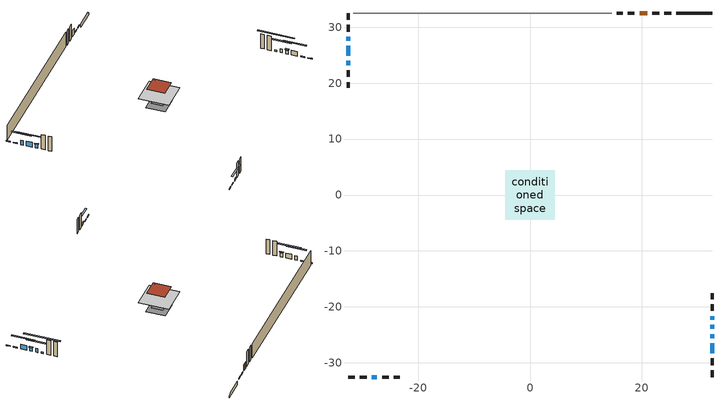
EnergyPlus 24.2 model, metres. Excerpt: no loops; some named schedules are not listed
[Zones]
conditioned space
 floor adiabatic (AdiabaticFloorConstruction): -4.41,-4.41 -4.41,4.41 4.41,4.41 4.41,-4.41 z2.77
 floor foundation (Slab1 construction): -2.81,-2.81 -2.81,2.81 2.81,2.81 2.81,-2.81 z-0.89
 floor foundation (Slab2 construction): -1.64,-1.64 -1.64,1.64 1.64,1.64 1.64,-1.64 z0
 wall outside (RimJoist1 construction): 25.22,32.55 24.02,32.55 / -32.55,-32.55 -31.35,-32.55 / -32.55,32.55 -32.55,31.35 / 32.55,-32.55 32.55,-31.35 z0.33:0.63
 wall outside (RimJoist2 construction): 23.09,32.55 21.89,32.55 / -30.42,-32.55 -29.22,-32.55 / -32.55,30.42 -32.55,29.22 / 32.55,-30.42 32.55,-29.22 z0.33:0.63
 wall outside (AdiabaticWallConstruction 1): 20.96,32.55 19.59,32.55 z0.33:2.36
 wall outside (AdiabaticWallConstruction): -32.55,28.29 -32.55,27.58 z0.33:1.7; -32.55,26.65 -32.55,24.92 z0.33:1.91; 32.55,-28.29 32.55,-26.51 z0.33:1.8; -28.29,-32.55 -27.38,-32.55 z0.33:1.09; -32.55,24 -32.55,23.23 z0.33:1.65; 32.55,-25.59 32.55,-24.87 / 32.55,-23.95 32.55,-23.24 z0.33:1.55; 32.55,-22.31 32.55,-21.64 z0.33:0.84
 wall outside (Wall1 construction): 18.66,32.55 17.49,32.55 / -26.45,-32.55 -25.27,-32.55 / -32.55,22.31 -32.55,21.13 / 32.55,-20.72 32.55,-19.54 z0.33:5.21
 wall outside (Wall2 construction): 16.56,32.55 15.52,32.55 / -24.34,-32.55 -23.31,-32.55 / -32.55,20.2 -32.55,19.16 / 32.55,-18.61 32.55,-17.58 z0.33:5.21
 wall foundation (FoundationWall1 construction): 26.15,32.55,-0.89 26.15,32.55,0.33 31.91,32.55,0.33 31.91,32.55,-0.2 32.55,32.55,-0.2 32.55,32.55,-0.89
 wall adiabatic (Wall3 construction): 14.59,32.55 -31.62,32.55 z0.33:5.21
 window (WindowConstruction): -32.55,28.29 -32.55,27.58 z0.33:1.7
 window (WindowConstruction 1): -32.55,26.65 -32.55,24.92 z0.33:1.91
 window (WindowConstruction 2): 32.55,-28.29 32.55,-26.51 z0.33:1.8
 window (WindowConstruction 3): -28.29,-32.55 -27.38,-32.55 z0.33:1.09
 window (WindowConstruction 4): -32.55,24 -32.55,23.23 z0.33:1.65
 window (WindowConstruction 5): 32.55,-25.59 32.55,-24.88 z0.33:1.55
 window (WindowConstruction 6): 32.55,-23.95 32.55,-23.24 z0.33:1.55
 window (WindowConstruction 7): 32.55,-22.31 32.55,-21.65 z0.33:0.84
 door (Door): 20.96,32.55 19.59,32.55 z0.33:2.36
 ceiling adiabatic (AdiabaticFloorConstruction): 4.41,-4.41 4.41,4.41 -4.41,4.41 -4.41,-4.41 z2.77
 roof outside (Roof1 construction): -2.62,2.62 -2.62,-2.62 2.62,-2.62 2.62,2.62 z5.21
 roof outside (Roof3 construction): -2.04,2.04 -2.04,-2.04 2.04,-2.04 2.04,2.04 z5.21
shading: -32.55,25.02 -32.55,30.85 -32.96,30.85 -32.96,25.02 z4.26; -32.55,22.36 -32.55,29.21 -32.96,29.21 -32.96,22.36 z4.47; 32.55,-23.95 32.55,-30.85 32.96,-30.85 32.96,-23.95 z4.36; -24.82,-32.55 -30.85,-32.55 -30.85,-32.96 -24.82,-32.96 z3.65; -32.55,23.03 -32.55,24.2 -32.96,24.2 -32.96,23.03 z1.85; 32.55,-24.67 32.55,-25.79 32.96,-25.79 32.96,-24.67 z1.75; 32.55,-20.68 32.55,-26.51 32.96,-26.51 32.96,-20.68 z4.11; 32.55,-16.55 32.55,-27.41 32.96,-27.41 32.96,-16.55 z5.94
[Building]
Building 1: Terrain=Suburbs
[Site:Location]
Halifax Intl AP_NS: Latitude {deg}=44.88; Longitude {deg}=-63.51; Time Zone {hr}=-4; Elevation {m}=145; Keep Site Location Information=Yes
[Site:GroundTemperature:Shallow]
3.15511, 1.33576, 1.19006, 2.05344, 5.51939, 8.9692, 11.96, 13.8546, 14.0156, 12.4746, 9.56009, 6.2161
[Site:WaterMainsTemperature]
Calculation Method=Schedule; Temperature Schedule=mains temperature schedule
[Material] Roughness=Rough; Thermal Absorptance=0.9
Name | Thickness {m} | Conductivity {W/m-K} | Density {kg/m3} | Specific Heat {J/kg-K} | Solar Absorptance | Visible Absorptance
asphalt or fiberglass shingles | 0.00635 | 0.162714 | 1121.4 | 1465.45 | 0.4 | 0.4
concrete 4.0 in. | 0.1016 | 1.803125 | 2242.8 | 837.4 | 0.7 | 0.7
concrete 8.0 in. | 0.2032 | 1.803125 | 2242.8 | 837.4 | 0.7 | 0.7
door material | 0.04445 | 0.188738 | 512.64 | 1214.23 | 0.7 | 0.7
floor covering | 0.0127 | 0.0433444 | 54.468 | 1339.84 | 0.6 | 0.6
floor rigid ins; wall rigid ins | 0.512978 | 0.029427 | 32.04 | 1214.23 | 0.7 | 0.7
floor stud and cavity | 0.1397 | 1.75129 | 37.0049 | 1207.88 | 0.7 | 0.7
furniture material conditioned space 1 | 0.1524 | 0.115458 | 640.8 | 1214.23 | 0.6 | 0.6
gypsum board | 0.0127 | 0.160291 | 801 | 837.4 | 0.6 | 0.6
osb sheathing 0.5 in. | 0.0127 | 0.115458 | 512.64 | 1214.23 | 0.7 | 0.7
osb sheathing 0.5 in. 1 | 0.0127 | 0.115458 | 512.64 | 1214.23 | 0.4 | 0.4
osb sheathing 0.75 in. | 0.01905 | 0.115458 | 512.64 | 1214.23 | 0.7 | 0.7
rim joist stud and cavity | 0.0508 | 0.177588 | 50.32683 | 1063.81 | 0.6 | 0.6
rim joist stud and cavity 1 | 0.0508 | 0.126838 | 50.32683 | 1063.81 | 0.6 | 0.6
roof rigid ins | 0.103632 | 0.029427 | 32.04 | 1214.23 | 0.7 | 0.7
roof stud and cavity | 0.2032 | 5.0311 | 78.34581 | 1123.46 | 0.7 | 0.7
roof stud and cavity 1 | 0.2032 | 0.141087 | 78.34581 | 1123.46 | 0.7 | 0.7
wall stud and cavity | 0.1397 | 0.550994 | 139.0536 | 1170.24 | 0.7 | 0.7
wall stud and cavity 1 | 0.1397 | 0.543446 | 139.0536 | 1170.24 | 0.7 | 0.7
wall stud and cavity 2 | 0.1397 | 0.335416 | 139.0536 | 1170.24 | 0.7 | 0.7
wall stud and cavity 3 | 0.0889 | 0.380278 | 52.3479 | 1209.89 | 0.7 | 0.7
wall stud and cavity 4 | 0.0889 | 0.391764 | 83.0341 | 1211.67 | 0.7 | 0.7
wood siding | 0.0254 | 0.102417 | 544.68 | 1172.36 | 0.4 | 0.4
wood siding 1; wood siding 2; wood siding 3 | 0.0254 | 0.102417 | 544.68 | 1172.36 | 0.7 | 0.7
[WindowMaterial:SimpleGlazingSystem]
Name | U-Factor {W/m2-K} | Solar Heat Gain Coefficient
WindowMaterial | 3.000823 | 0.53
WindowMaterial 1 | 2.94518 | 0.61
WindowMaterial 2 | 5.88581 | 0.78
WindowMaterial 3 | 5.482109 | 0.71
WindowMaterial 4 | 2.99912 | 0.53
WindowMaterial 5 | 3.00934 | 0.52
WindowMaterial 6 | 2.27858 | 0.36
[Construction]
AdiabaticFloorConstruction: floor stud and cavity, floor rigid ins, osb sheathing 0.75 in., floor covering
AdiabaticWallConstruction: wood siding 2, wall rigid ins, wall stud and cavity 3, gypsum board
AdiabaticWallConstruction 1: wood siding 3, wall rigid ins, wall stud and cavity 3, gypsum board
Door: door material
FoundationWall1 construction: concrete 8.0 in.
furniture construction conditioned space 1: furniture material conditioned space 1
PartitionWallConstruction: gypsum board, wall stud and cavity 4, gypsum board
RimJoist1 construction: wood siding 1, rim joist stud and cavity
RimJoist2 construction: wood siding 1, rim joist stud and cavity 1
Roof1 construction: asphalt or fiberglass shingles, osb sheathing 0.75 in., roof stud and cavity, gypsum board
Roof3 construction: asphalt or fiberglass shingles, roof rigid ins, osb sheathing 0.75 in., roof stud and cavity 1, gypsum board
Slab1 construction; Slab2 construction: concrete 4.0 in.
Wall1 construction: wood siding, osb sheathing 0.5 in., wall stud and cavity, gypsum board
Wall2 construction: wood siding, osb sheathing 0.5 in., wall stud and cavity 1, gypsum board
Wall3 construction: osb sheathing 0.5 in. 1, wall stud and cavity 2, gypsum board
WindowConstruction: WindowMaterial
WindowConstruction 1: WindowMaterial 1
WindowConstruction 2: WindowMaterial 2
WindowConstruction 3: WindowMaterial 3
WindowConstruction 4: WindowMaterial 4
WindowConstruction 5; WindowConstruction 6: WindowMaterial 5
WindowConstruction 7: WindowMaterial 6
[Zone]
conditioned space: Multiplier=1; Volume {m3}=245.4; Part of Total Floor Area=Yes
[Space]
conditioned space 1: Zone=conditioned space; Volume {m3}=245.4
[SurfaceProperty:ExposedFoundationPerimeter] Exposed Perimeter Calculation Method=TotalExposedPerimeter
Name | Total Exposed Perimeter {m}
Slab1 | 6.40101
Slab2 | 6.858
[InternalMass] Zone or ZoneList=conditioned space; Space or SpaceList=conditioned space 1
Name | Construction | Surface Area {m2}
furniture mass conditioned space 1 | furniture construction conditioned space 1 | 48.0529
partition wall mass | PartitionWallConstruction | 120.132
[Lights]
interior lighting: Zone or ZoneList or Space or SpaceList=conditioned space 1; Schedule=interior lighting schedule; Design Level Calculation Method=LightingLevel; Lighting Level {W}=343.2; Return Air Fraction=0; Fraction Radiant=0.6; Fraction Visible=0.2; Fraction Replaceable=1
[People]
occupants: Zone or ZoneList or Space or SpaceList=conditioned space 1; Number of People Schedule=occupants schedule; Number of People Calculation Method=People; Number of People=3; Fraction Radiant=0.314171; Sensible Heat Fraction=0.56303; Activity Level Schedule=occupants activity schedule; Carbon Dioxide Generation Rate {m3/s-W}=0; Enable ASHRAE 55 Comfort Warnings=No; Mean Radiant Temperature Calculation Type=EnclosureAveraged
[ElectricEquipment] Zone or ZoneList or Space or SpaceList=conditioned space 1; Design Level Calculation Method=EquipmentLevel
Name | Schedule | Design Level {W} | Fraction Latent | Fraction Radiant | Fraction Lost
clothes dryer | clothes dryer schedule | 140.772 | 0.015 | 0.081 | 0.85
clothes washer | clothes washer schedule | 32.1985 | 0.03 | 0.162 | 0.7
cooking range | cooking range schedule | 208.969 | 0.08 | 0.432 | 0.2
dishwasher | dishwasher schedule | 66.8632 | 0.3 | 0.18 | 0.4
fridge | fridge schedule | 72.9452 | 0 | 0.6 | 0
mech vent house fan | mech vent house fan schedule | 0 | 0 | 0 | 1
mech vent house fan cfis | mech vent house fan cfis schedule | 0 | 0 | 0 | 0
misc plug loads | misc plug loads schedule | 494.7 | 0.045 | 0.513 | 0.1
whole house fan | Always On Discrete | 0 | 0 | 0 | 1
[OtherEquipment] Zone or ZoneList or Space or SpaceList=conditioned space 1; Design Level Calculation Method=EquipmentLevel
Name | Fuel Type | Schedule | Design Level {W} | Fraction Latent | Fraction Radiant | Fraction Lost
clothes dryer 1 | Electricity | clothes dryer schedule | 0 | 0.015 | 0.081 | 0.85
cooking range 1 | Electricity | cooking range schedule | 0 | 0.08 | 0.432 | 0.2
general water use latent | None | general water use schedule | 59.3978 | 1 | 0 | 0
general water use sensible | None | general water use schedule | -58.539 | 0 | 0.6 | 0
mech vent house fan latent load | None | Always On Discrete | 0 | 1 | 0 | 0
mech vent house fan sensible load | None | Always On Discrete | 0 | 0 | 0 | 0
water heater energy adjustment1 | Electricity | Always On Discrete | 0.01 | 0 | 0 | 1
[ZoneInfiltration:DesignFlowRate] Zone or ZoneList or Space or SpaceList=conditioned space 1; Schedule=Always On Discrete; Design Flow Rate Calculation Method=Flow/Zone; Design Flow Rate {m3/s}=0
infil flow; natural vent flow; whole house fan flow
[Foundation:Kiva] Initial Indoor Air Temperature {C}=18; Wall Depth Below Slab {m}=0.2032
Name | Wall Height Above Grade {m}
Foundation Kiva 1 | 0.330007
Foundation Kiva 2 | 0.1016
[Foundation:Kiva:Settings]
Soil Conductivity {W/m-K}=0.849921; Soil Density {kg/m3}=1842.3; Soil Specific Heat {J/kg-K}=418.7; Ground Solar Absorptivity=0.9; Ground Thermal Absorptivity=0.9; Ground Surface Roughness {m}=0.03; Far-Field Width {m}=40; Deep-Ground Boundary Condition=ZeroFlux; Deep-Ground Depth {m}=40; Minimum Cell Dimension {m}=0.2; Maximum Cell Growth Coefficient=3; Simulation Timestep=Timestep
[Exterior:Lights]
exterior lighting: Schedule=exterior lighting schedule; Design Level {W}=75.6
[Schedule:Day:Interval]
interior lighting schedule day: No, 01:00, 0.108182, 04:00, 0.0901515, 05:00, 0.0991667, 06:00, 0.162273, 07:00, 0.270455, 08:00, 0.342576, 10:00, 0.369621, 11:00, 0.351591, 12:00, 0.333561, 13:00, 0.324545, 14:00, 0.31553, 15:00, 0.333561, 16:00, 0.369621, 17:00, 0.450758, 18:00, 0.585985, 19:00, 0.775303, 20:00, 0.955606, 21:00, 0.991667, 22:00, 0.712197, 23:00, 0.360606, 24:00, 0.162273
interior lighting schedule day 1: No, 01:00, 0.100909, 04:00, 0.0840909, 05:00, 0.0925, 06:00, 0.151364, 07:00, 0.252273, 08:00, 0.319545, 10:00, 0.344773, 11:00, 0.327955, 12:00, 0.311136, 13:00, 0.302727, 14:00, 0.294318, 15:00, 0.311136, 16:00, 0.344773, 17:00, 0.420455, 18:00, 0.546591, 19:00, 0.723182, 20:00, 0.891364, 21:00, 0.925, 22:00, 0.664318, 23:00, 0.336364, 24:00, 0.151364
interior lighting schedule day 2: No, 01:00, 0.0927273, 04:00, 0.0772727, 05:00, 0.085, 06:00, 0.139091, 07:00, 0.231818, 08:00, 0.293636, 10:00, 0.316818, 11:00, 0.301364, 12:00, 0.285909, 13:00, 0.278182, 14:00, 0.270455, 15:00, 0.285909, 16:00, 0.316818, 17:00, 0.386364, 18:00, 0.502273, 19:00, 0.664545, 20:00, 0.819091, 21:00, 0.85, 22:00, 0.610455, 23:00, 0.309091, 24:00, 0.139091
interior lighting schedule day 3: No, 01:00, 0.0845455, 04:00, 0.0704545, 05:00, 0.0775, 06:00, 0.126818, 07:00, 0.211364, 08:00, 0.267727, 10:00, 0.288864, 11:00, 0.274773, 12:00, 0.260682, 13:00, 0.253636, 14:00, 0.246591, 15:00, 0.260682, 16:00, 0.288864, 17:00, 0.352273, 18:00, 0.457955, 19:00, 0.605909, 20:00, 0.746818, 21:00, 0.775, 22:00, 0.556591, 23:00, 0.281818, 24:00, 0.126818
interior lighting schedule day 4: No, 01:00, 0.0763636, 04:00, 0.0636364, 05:00, 0.07, 06:00, 0.114545, 07:00, 0.190909, 08:00, 0.241818, 10:00, 0.260909, 11:00, 0.248182, 12:00, 0.235455, 13:00, 0.229091, 14:00, 0.222727, 15:00, 0.235455, 16:00, 0.260909, 17:00, 0.318182, 18:00, 0.413636, 19:00, 0.547273, 20:00, 0.674545, 21:00, 0.7, 22:00, 0.502727, 23:00, 0.254545, 24:00, 0.114545
interior lighting schedule default day: No, 24:00, 0
[Schedule:Week:Daily]
interior lighting schedule Week Rule - Jan1-Jan27: interior lighting schedule day, interior lighting schedule day, interior lighting schedule day, interior lighting schedule day, interior lighting schedule day, interior lighting schedule day, interior lighting schedule day, interior lighting schedule default day, interior lighting schedule default day, interior lighting schedule default day, interior lighting schedule default day, interior lighting schedule default day
interior lighting schedule Week Rule - Jan28-Feb3: interior lighting schedule day, interior lighting schedule day, interior lighting schedule day, interior lighting schedule day, interior lighting schedule day 1, interior lighting schedule day 1, interior lighting schedule day 1, interior lighting schedule default day, interior lighting schedule default day, interior lighting schedule default day, interior lighting schedule default day, interior lighting schedule default day
interior lighting schedule Week Rule - Feb4-Feb24: interior lighting schedule day 1, interior lighting schedule day 1, interior lighting schedule day 1, interior lighting schedule day 1, interior lighting schedule day 1, interior lighting schedule day 1, interior lighting schedule day 1, interior lighting schedule default day, interior lighting schedule default day, interior lighting schedule default day, interior lighting schedule default day, interior lighting schedule default day
interior lighting schedule Week Rule - Feb25-Mar3: interior lighting schedule day 1, interior lighting schedule day 1, interior lighting schedule day 1, interior lighting schedule day 1, interior lighting schedule day 2, interior lighting schedule day 2, interior lighting schedule day 2, interior lighting schedule default day, interior lighting schedule default day, interior lighting schedule default day, interior lighting schedule default day, interior lighting schedule default day
interior lighting schedule Week Rule - Mar4-Mar31: interior lighting schedule day 2, interior lighting schedule day 2, interior lighting schedule day 2, interior lighting schedule day 2, interior lighting schedule day 2, interior lighting schedule day 2, interior lighting schedule day 2, interior lighting schedule default day, interior lighting schedule default day, interior lighting schedule default day, interior lighting schedule default day, interior lighting schedule default day
interior lighting schedule Week Rule - Apr1-Apr28: interior lighting schedule day 3, interior lighting schedule day 3, interior lighting schedule day 3, interior lighting schedule day 3, interior lighting schedule day 3, interior lighting schedule day 3, interior lighting schedule day 3, interior lighting schedule default day, interior lighting schedule default day, interior lighting schedule default day, interior lighting schedule default day, interior lighting schedule default day
interior lighting schedule Week Rule - Apr29-May5: interior lighting schedule day 3, interior lighting schedule day 3, interior lighting schedule day 4, interior lighting schedule day 4, interior lighting schedule day 4, interior lighting schedule day 4, interior lighting schedule day 4, interior lighting schedule default day, interior lighting schedule default day, interior lighting schedule default day, interior lighting schedule default day, interior lighting schedule default day
interior lighting schedule Week Rule - May6-May26: interior lighting schedule day 4, interior lighting schedule day 4, interior lighting schedule day 4, interior lighting schedule day 4, interior lighting schedule day 4, interior lighting schedule day 4, interior lighting schedule day 4, interior lighting schedule default day, interior lighting schedule default day, interior lighting schedule default day, interior lighting schedule default day, interior lighting schedule default day
interior lighting schedule Week Rule - May27-Jun2: interior lighting schedule day 4, interior lighting schedule day 4, interior lighting schedule day 4, interior lighting schedule day 4, interior lighting schedule day 4, interior lighting schedule day 5, interior lighting schedule day 5, interior lighting schedule default day, interior lighting schedule default day, interior lighting schedule default day, interior lighting schedule default day, interior lighting schedule default day
interior lighting schedule Week Rule - Jun3-Jun30: interior lighting schedule day 5, interior lighting schedule day 5, interior lighting schedule day 5, interior lighting schedule day 5, interior lighting schedule day 5, interior lighting schedule day 5, interior lighting schedule day 5, interior lighting schedule default day, interior lighting schedule default day, interior lighting schedule default day, interior lighting schedule default day, interior lighting schedule default day
interior lighting schedule Week Rule - Jul1-Jul28: interior lighting schedule day 6, interior lighting schedule day 6, interior lighting schedule day 6, interior lighting schedule day 6, interior lighting schedule day 6, interior lighting schedule day 6, interior lighting schedule day 6, interior lighting schedule default day, interior lighting schedule default day, interior lighting schedule default day, interior lighting schedule default day, interior lighting schedule default day
interior lighting schedule Week Rule - Jul29-Aug4: interior lighting schedule day 6, interior lighting schedule day 6, interior lighting schedule day 6, interior lighting schedule day 7, interior lighting schedule day 7, interior lighting schedule day 7, interior lighting schedule day 7, interior lighting schedule default day, interior lighting schedule default day, interior lighting schedule default day, interior lighting schedule default day, interior lighting schedule default day
interior lighting schedule Week Rule - Aug5-Aug25: interior lighting schedule day 7, interior lighting schedule day 7, interior lighting schedule day 7, interior lighting schedule day 7, interior lighting schedule day 7, interior lighting schedule day 7, interior lighting schedule day 7, interior lighting schedule default day, interior lighting schedule default day, interior lighting schedule default day, interior lighting schedule default day, interior lighting schedule default day
interior lighting schedule Week Rule - Aug26-Sep1: interior lighting schedule day 7, interior lighting schedule day 7, interior lighting schedule day 7, interior lighting schedule day 7, interior lighting schedule day 7, interior lighting schedule day 7, interior lighting schedule day 8, interior lighting schedule default day, interior lighting schedule default day, interior lighting schedule default day, interior lighting schedule default day, interior lighting schedule default day
interior lighting schedule Week Rule - Sep2-Sep29: interior lighting schedule day 8, interior lighting schedule day 8, interior lighting schedule day 8, interior lighting schedule day 8, interior lighting schedule day 8, interior lighting schedule day 8, interior lighting schedule day 8, interior lighting schedule default day, interior lighting schedule default day, interior lighting schedule default day, interior lighting schedule default day, interior lighting schedule default day
interior lighting schedule Week Rule - Sep30-Oct6: interior lighting schedule day 8, interior lighting schedule day 9, interior lighting schedule day 9, interior lighting schedule day 9, interior lighting schedule day 9, interior lighting schedule day 9, interior lighting schedule day 9, interior lighting schedule default day, interior lighting schedule default day, interior lighting schedule default day, interior lighting schedule default day, interior lighting schedule default day
interior lighting schedule Week Rule - Oct7-Oct27: interior lighting schedule day 9, interior lighting schedule day 9, interior lighting schedule day 9, interior lighting schedule day 9, interior lighting schedule day 9, interior lighting schedule day 9, interior lighting schedule day 9, interior lighting schedule default day, interior lighting schedule default day, interior lighting schedule default day, interior lighting schedule default day, interior lighting schedule default day
interior lighting schedule Week Rule - Oct28-Nov3: interior lighting schedule day 9, interior lighting schedule day 9, interior lighting schedule day 9, interior lighting schedule day 9, interior lighting schedule day 10, interior lighting schedule day 10, interior lighting schedule day 10, interior lighting schedule default day, interior lighting schedule default day, interior lighting schedule default day, interior lighting schedule default day, interior lighting schedule default day
interior lighting schedule Week Rule - Nov4-Nov24: interior lighting schedule day 10, interior lighting schedule day 10, interior lighting schedule day 10, interior lighting schedule day 10, interior lighting schedule day 10, interior lighting schedule day 10, interior lighting schedule day 10, interior lighting schedule default day, interior lighting schedule default day, interior lighting schedule default day, interior lighting schedule default day, interior lighting schedule default day
interior lighting schedule Week Rule - Nov25-Dec1: interior lighting schedule day 10, interior lighting schedule day 10, interior lighting schedule day 10, interior lighting schedule day 10, interior lighting schedule day 10, interior lighting schedule day 10, interior lighting schedule day 11, interior lighting schedule default day, interior lighting schedule default day, interior lighting schedule default day, interior lighting schedule default day, interior lighting schedule default day
interior lighting schedule Week Rule - Dec2-Dec31: interior lighting schedule day 11, interior lighting schedule day 11, interior lighting schedule day 11, interior lighting schedule day 11, interior lighting schedule day 11, interior lighting schedule day 11, interior lighting schedule day 11, interior lighting schedule default day, interior lighting schedule default day, interior lighting schedule default day, interior lighting schedule default day, interior lighting schedule default day
occupants schedule Week Rule - Jan1-Dec31: occupants schedule day, occupants schedule day, occupants schedule day, occupants schedule day, occupants schedule day, occupants schedule day, occupants schedule day, occupants schedule default day, occupants schedule default day, occupants schedule default day, occupants schedule default day, occupants schedule default day
clothes dryer schedule Week Rule - Jan1-Dec31: clothes dryer schedule day, clothes dryer schedule day, clothes dryer schedule day, clothes dryer schedule day, clothes dryer schedule day, clothes dryer schedule day, clothes dryer schedule day, clothes dryer schedule default day, clothes dryer schedule default day, clothes dryer schedule default day, clothes dryer schedule default day, clothes dryer schedule default day
clothes washer schedule Week Rule - Jan1-Dec31: clothes washer schedule day, clothes washer schedule day, clothes washer schedule day, clothes washer schedule day, clothes washer schedule day, clothes washer schedule day, clothes washer schedule day, clothes washer schedule default day, clothes washer schedule default day, clothes washer schedule default day, clothes washer schedule default day, clothes washer schedule default day
cooking range schedule Week Rule - Jan1-Dec31: cooking range schedule day, cooking range schedule day, cooking range schedule day, cooking range schedule day, cooking range schedule day, cooking range schedule day, cooking range schedule day, cooking range schedule default day, cooking range schedule default day, cooking range schedule default day, cooking range schedule default day, cooking range schedule default day
dishwasher schedule Week Rule - Jan1-Dec31: dishwasher schedule day, dishwasher schedule day, dishwasher schedule day, dishwasher schedule day, dishwasher schedule day, dishwasher schedule day, dishwasher schedule day, dishwasher schedule default day, dishwasher schedule default day, dishwasher schedule default day, dishwasher schedule default day, dishwasher schedule default day
misc plug loads schedule Week Rule - Jan1-Dec31: misc plug loads schedule day, misc plug loads schedule day, misc plug loads schedule day, misc plug loads schedule day, misc plug loads schedule day, misc plug loads schedule day, misc plug loads schedule day, misc plug loads schedule default day, misc plug loads schedule default day, misc plug loads schedule default day, misc plug loads schedule default day, misc plug loads schedule default day
general water use schedule Week Rule - Jan1-Dec31: general water use schedule day, general water use schedule day, general water use schedule day, general water use schedule day, general water use schedule day, general water use schedule day, general water use schedule day, general water use schedule default day, general water use schedule default day, general water use schedule default day, general water use schedule default day, general water use schedule default day
exterior lighting schedule Week Rule - Jan1-Jan27: exterior lighting schedule day, exterior lighting schedule day, exterior lighting schedule day, exterior lighting schedule day, exterior lighting schedule day, exterior lighting schedule day, exterior lighting schedule day, exterior lighting schedule default day, exterior lighting schedule default day, exterior lighting schedule default day, exterior lighting schedule default day, exterior lighting schedule default day
exterior lighting schedule Week Rule - Jan28-Feb3: exterior lighting schedule day, exterior lighting schedule day, exterior lighting schedule day, exterior lighting schedule day, exterior lighting schedule day 1, exterior lighting schedule day 1, exterior lighting schedule day 1, exterior lighting schedule default day, exterior lighting schedule default day, exterior lighting schedule default day, exterior lighting schedule default day, exterior lighting schedule default day
exterior lighting schedule Week Rule - Feb4-Feb24: exterior lighting schedule day 1, exterior lighting schedule day 1, exterior lighting schedule day 1, exterior lighting schedule day 1, exterior lighting schedule day 1, exterior lighting schedule day 1, exterior lighting schedule day 1, exterior lighting schedule default day, exterior lighting schedule default day, exterior lighting schedule default day, exterior lighting schedule default day, exterior lighting schedule default day
exterior lighting schedule Week Rule - Feb25-Mar3: exterior lighting schedule day 1, exterior lighting schedule day 1, exterior lighting schedule day 1, exterior lighting schedule day 1, exterior lighting schedule day 2, exterior lighting schedule day 2, exterior lighting schedule day 2, exterior lighting schedule default day, exterior lighting schedule default day, exterior lighting schedule default day, exterior lighting schedule default day, exterior lighting schedule default day
exterior lighting schedule Week Rule - Mar4-Mar31: exterior lighting schedule day 2, exterior lighting schedule day 2, exterior lighting schedule day 2, exterior lighting schedule day 2, exterior lighting schedule day 2, exterior lighting schedule day 2, exterior lighting schedule day 2, exterior lighting schedule default day, exterior lighting schedule default day, exterior lighting schedule default day, exterior lighting schedule default day, exterior lighting schedule default day
exterior lighting schedule Week Rule - Apr1-Apr28: exterior lighting schedule day 3, exterior lighting schedule day 3, exterior lighting schedule day 3, exterior lighting schedule day 3, exterior lighting schedule day 3, exterior lighting schedule day 3, exterior lighting schedule day 3, exterior lighting schedule default day, exterior lighting schedule default day, exterior lighting schedule default day, exterior lighting schedule default day, exterior lighting schedule default day
exterior lighting schedule Week Rule - Apr29-May5: exterior lighting schedule day 3, exterior lighting schedule day 3, exterior lighting schedule day 4, exterior lighting schedule day 4, exterior lighting schedule day 4, exterior lighting schedule day 4, exterior lighting schedule day 4, exterior lighting schedule default day, exterior lighting schedule default day, exterior lighting schedule default day, exterior lighting schedule default day, exterior lighting schedule default day
exterior lighting schedule Week Rule - May6-May26: exterior lighting schedule day 4, exterior lighting schedule day 4, exterior lighting schedule day 4, exterior lighting schedule day 4, exterior lighting schedule day 4, exterior lighting schedule day 4, exterior lighting schedule day 4, exterior lighting schedule default day, exterior lighting schedule default day, exterior lighting schedule default day, exterior lighting schedule default day, exterior lighting schedule default day
exterior lighting schedule Week Rule - May27-Jun2: exterior lighting schedule day 4, exterior lighting schedule day 4, exterior lighting schedule day 4, exterior lighting schedule day 4, exterior lighting schedule day 4, exterior lighting schedule day 5, exterior lighting schedule day 5, exterior lighting schedule default day, exterior lighting schedule default day, exterior lighting schedule default day, exterior lighting schedule default day, exterior lighting schedule default day
exterior lighting schedule Week Rule - Jun3-Jun30: exterior lighting schedule day 5, exterior lighting schedule day 5, exterior lighting schedule day 5, exterior lighting schedule day 5, exterior lighting schedule day 5, exterior lighting schedule day 5, exterior lighting schedule day 5, exterior lighting schedule default day, exterior lighting schedule default day, exterior lighting schedule default day, exterior lighting schedule default day, exterior lighting schedule default day
exterior lighting schedule Week Rule - Jul1-Jul28: exterior lighting schedule day 6, exterior lighting schedule day 6, exterior lighting schedule day 6, exterior lighting schedule day 6, exterior lighting schedule day 6, exterior lighting schedule day 6, exterior lighting schedule day 6, exterior lighting schedule default day, exterior lighting schedule default day, exterior lighting schedule default day, exterior lighting schedule default day, exterior lighting schedule default day
exterior lighting schedule Week Rule - Jul29-Aug4: exterior lighting schedule day 6, exterior lighting schedule day 6, exterior lighting schedule day 6, exterior lighting schedule day 7, exterior lighting schedule day 7, exterior lighting schedule day 7, exterior lighting schedule day 7, exterior lighting schedule default day, exterior lighting schedule default day, exterior lighting schedule default day, exterior lighting schedule default day, exterior lighting schedule default day
exterior lighting schedule Week Rule - Aug5-Aug25: exterior lighting schedule day 7, exterior lighting schedule day 7, exterior lighting schedule day 7, exterior lighting schedule day 7, exterior lighting schedule day 7, exterior lighting schedule day 7, exterior lighting schedule day 7, exterior lighting schedule default day, exterior lighting schedule default day, exterior lighting schedule default day, exterior lighting schedule default day, exterior lighting schedule default day
exterior lighting schedule Week Rule - Aug26-Sep1: exterior lighting schedule day 7, exterior lighting schedule day 7, exterior lighting schedule day 7, exterior lighting schedule day 7, exterior lighting schedule day 7, exterior lighting schedule day 7, exterior lighting schedule day 8, exterior lighting schedule default day, exterior lighting schedule default day, exterior lighting schedule default day, exterior lighting schedule default day, exterior lighting schedule default day
exterior lighting schedule Week Rule - Sep2-Sep29: exterior lighting schedule day 8, exterior lighting schedule day 8, exterior lighting schedule day 8, exterior lighting schedule day 8, exterior lighting schedule day 8, exterior lighting schedule day 8, exterior lighting schedule day 8, exterior lighting schedule default day, exterior lighting schedule default day, exterior lighting schedule default day, exterior lighting schedule default day, exterior lighting schedule default day
exterior lighting schedule Week Rule - Sep30-Oct6: exterior lighting schedule day 8, exterior lighting schedule day 9, exterior lighting schedule day 9, exterior lighting schedule day 9, exterior lighting schedule day 9, exterior lighting schedule day 9, exterior lighting schedule day 9, exterior lighting schedule default day, exterior lighting schedule default day, exterior lighting schedule default day, exterior lighting schedule default day, exterior lighting schedule default day
exterior lighting schedule Week Rule - Oct7-Oct27: exterior lighting schedule day 9, exterior lighting schedule day 9, exterior lighting schedule day 9, exterior lighting schedule day 9, exterior lighting schedule day 9, exterior lighting schedule day 9, exterior lighting schedule day 9, exterior lighting schedule default day, exterior lighting schedule default day, exterior lighting schedule default day, exterior lighting schedule default day, exterior lighting schedule default day
exterior lighting schedule Week Rule - Oct28-Nov3: exterior lighting schedule day 9, exterior lighting schedule day 9, exterior lighting schedule day 9, exterior lighting schedule day 9, exterior lighting schedule day 10, exterior lighting schedule day 10, exterior lighting schedule day 10, exterior lighting schedule default day, exterior lighting schedule default day, exterior lighting schedule default day, exterior lighting schedule default day, exterior lighting schedule default day
exterior lighting schedule Week Rule - Nov4-Nov24: exterior lighting schedule day 10, exterior lighting schedule day 10, exterior lighting schedule day 10, exterior lighting schedule day 10, exterior lighting schedule day 10, exterior lighting schedule day 10, exterior lighting schedule day 10, exterior lighting schedule default day, exterior lighting schedule default day, exterior lighting schedule default day, exterior lighting schedule default day, exterior lighting schedule default day
exterior lighting schedule Week Rule - Nov25-Dec1: exterior lighting schedule day 10, exterior lighting schedule day 10, exterior lighting schedule day 10, exterior lighting schedule day 10, exterior lighting schedule day 10, exterior lighting schedule day 10, exterior lighting schedule day 11, exterior lighting schedule default day, exterior lighting schedule default day, exterior lighting schedule default day, exterior lighting schedule default day, exterior lighting schedule default day
exterior lighting schedule Week Rule - Dec2-Dec31: exterior lighting schedule day 11, exterior lighting schedule day 11, exterior lighting schedule day 11, exterior lighting schedule day 11, exterior lighting schedule day 11, exterior lighting schedule day 11, exterior lighting schedule day 11, exterior lighting schedule default day, exterior lighting schedule default day, exterior lighting schedule default day, exterior lighting schedule default day, exterior lighting schedule default day
[Schedule:Year]
interior lighting schedule: interior lighting schedule Week Rule - Jan1-Jan27, 1, 1, 1, 27, interior lighting schedule Week Rule - Jan28-Feb3, 1, 28, 2, 3, interior lighting schedule Week Rule - Feb4-Feb24, 2, 4, 2, 24, interior lighting schedule Week Rule - Feb25-Mar3, 2, 25, 3, 3, interior lighting schedule Week Rule - Mar4-Mar31, 3, 4, 3, 31, interior lighting schedule Week Rule - Apr1-Apr28, 4, 1, 4, 28, interior lighting schedule Week Rule - Apr29-May5, 4, 29, 5, 5, interior lighting schedule Week Rule - May6-May26, 5, 6, 5, 26, interior lighting schedule Week Rule - May27-Jun2, 5, 27, 6, 2, interior lighting schedule Week Rule - Jun3-Jun30, 6, 3, 6, 30, interior lighting schedule Week Rule - Jul1-Jul28, 7, 1, 7, 28, interior lighting schedule Week Rule - Jul29-Aug4, 7, 29, 8, 4, interior lighting schedule Week Rule - Aug5-Aug25, 8, 5, 8, 25, interior lighting schedule Week Rule - Aug26-Sep1, 8, 26, 9, 1, interior lighting schedule Week Rule - Sep2-Sep29, 9, 2, 9, 29, interior lighting schedule Week Rule - Sep30-Oct6, 9, 30, 10, 6, interior lighting schedule Week Rule - Oct7-Oct27, 10, 7, 10, 27, interior lighting schedule Week Rule - Oct28-Nov3, 10, 28, 11, 3, interior lighting schedule Week Rule - Nov4-Nov24, 11, 4, 11, 24, interior lighting schedule Week Rule - Nov25-Dec1, 11, 25, 12, 1, interior lighting schedule Week Rule - Dec2-Dec31, 12, 2, 12, 31
occupants schedule: occupants schedule Week Rule - Jan1-Dec31, 1, 1, 12, 31
clothes dryer schedule: clothes dryer schedule Week Rule - Jan1-Dec31, 1, 1, 12, 31
clothes washer schedule: clothes washer schedule Week Rule - Jan1-Dec31, 1, 1, 12, 31
cooking range schedule: cooking range schedule Week Rule - Jan1-Dec31, 1, 1, 12, 31
dishwasher schedule: dishwasher schedule Week Rule - Jan1-Dec31, 1, 1, 12, 31
misc plug loads schedule: misc plug loads schedule Week Rule - Jan1-Dec31, 1, 1, 12, 31
general water use schedule: general water use schedule Week Rule - Jan1-Dec31, 1, 1, 12, 31
exterior lighting schedule: exterior lighting schedule Week Rule - Jan1-Jan27, 1, 1, 1, 27, exterior lighting schedule Week Rule - Jan28-Feb3, 1, 28, 2, 3, exterior lighting schedule Week Rule - Feb4-Feb24, 2, 4, 2, 24, exterior lighting schedule Week Rule - Feb25-Mar3, 2, 25, 3, 3, exterior lighting schedule Week Rule - Mar4-Mar31, 3, 4, 3, 31, exterior lighting schedule Week Rule - Apr1-Apr28, 4, 1, 4, 28, exterior lighting schedule Week Rule - Apr29-May5, 4, 29, 5, 5, exterior lighting schedule Week Rule - May6-May26, 5, 6, 5, 26, exterior lighting schedule Week Rule - May27-Jun2, 5, 27, 6, 2, exterior lighting schedule Week Rule - Jun3-Jun30, 6, 3, 6, 30, exterior lighting schedule Week Rule - Jul1-Jul28, 7, 1, 7, 28, exterior lighting schedule Week Rule - Jul29-Aug4, 7, 29, 8, 4, exterior lighting schedule Week Rule - Aug5-Aug25, 8, 5, 8, 25, exterior lighting schedule Week Rule - Aug26-Sep1, 8, 26, 9, 1, exterior lighting schedule Week Rule - Sep2-Sep29, 9, 2, 9, 29, exterior lighting schedule Week Rule - Sep30-Oct6, 9, 30, 10, 6, exterior lighting schedule Week Rule - Oct7-Oct27, 10, 7, 10, 27, exterior lighting schedule Week Rule - Oct28-Nov3, 10, 28, 11, 3, exterior lighting schedule Week Rule - Nov4-Nov24, 11, 4, 11, 24, exterior lighting schedule Week Rule - Nov25-Dec1, 11, 25, 12, 1, exterior lighting schedule Week Rule - Dec2-Dec31, 12, 2, 12, 31
[Schedule:Constant]
Name | Hourly Value
occupants activity schedule | 117.228
fridge schedule | 0
mech vent house fan schedule; mech vent house fan cfis schedule; Always On Discrete | 1
[Schedule:Compact]
mains temperature schedule: Through: 01/01, For: AllDays, Until: 24:00, 7.41, Through: 01/02, For: AllDays, Until: 24:00, 7.34833, Through: 01/03, For: AllDays, Until: 24:00, 7.28778, Through: 01/04, For: AllDays, Until: 24:00, 7.22889, Through: 01/05, For: AllDays, Until: 24:00, 7.17056, Through: 01/06, For: AllDays, Until: 24:00, 7.11333, Through: 01/07, For: AllDays, Until: 24:00, 7.05722, Through: 01/08, For: AllDays, Until: 24:00, 7.00167, Through: 01/09, For: AllDays, Until: 24:00, 6.94778, Through: 01/10, For: AllDays, Until: 24:00, 6.895, Through: 01/11, For: AllDays, Until: 24:00, 6.84333, Through: 01/12, For: AllDays, Until: 24:00, 6.79278, Through: 01/13, For: AllDays, Until: 24:00, 6.74389, Through: 01/14, For: AllDays, Until: 24:00, 6.69556, Through: 01/15, For: AllDays, Until: 24:00, 6.64889, Through: 01/16, For: AllDays, Until: 24:00, 6.60278, Through: 01/17, For: AllDays, Until: 24:00, 6.55833, Through: 01/18, For: AllDays, Until: 24:00, 6.515, Through: 01/19, For: AllDays, Until: 24:00, 6.47333, Through: 01/20, For: AllDays, Until: 24:00, 6.43278, Through: 01/21, For: AllDays, Until: 24:00, 6.39333, Through: 01/22, For: AllDays, Until: 24:00, 6.355, Through: 01/23, For: AllDays, Until: 24:00, 6.31833, Through: 01/24, For: AllDays, Until: 24:00, 6.28278, Through: 01/25, For: AllDays, Until: 24:00, 6.24889, Through: 01/26, For: AllDays, Until: 24:00, 6.21611, Through: 01/27, For: AllDays, Until: 24:00, 6.18444, Through: 01/28, For: AllDays, Until: 24:00, 6.15444, Through: 01/29, For: AllDays, Until: 24:00, 6.12556, Through: 01/30, For: AllDays, Until: 24:00, 6.09833, Through: 01/31, For: AllDays, Until: 24:00, 6.07222, Through: 02/01, For: AllDays, Until: 24:00, 6.04778, Through: 02/02, For: AllDays, Until: 24:00, 6.02444, Through: 02/03, For: AllDays, Until: 24:00, 6.00278, Through: 02/04, For: AllDays, Until: 24:00, 5.98222, Through: 02/05, For: AllDays, Until: 24:00, 5.96333, Through: 02/06, For: AllDays, Until: 24:00, 5.94556, Through: 02/07, For: AllDays, Until: 24:00, 5.92944, Through: 02/08, For: AllDays, Until: 24:00, 5.915, Through: 02/09, For: AllDays, Until: 24:00, 5.90167, Through: 02/10, For: AllDays, Until: 24:00, 5.89, Through: 02/11, For: AllDays, Until: 24:00, 5.87944, Through: 02/12, For: AllDays, Until: 24:00, 5.87056, Through: 02/13, For: AllDays, Until: 24:00, 5.86333, Through: 02/14, For: AllDays, Until: 24:00, 5.85722, Through: 02/15, For: AllDays, Until: 24:00, 5.85278, Through: 02/16, For: AllDays, Until: 24:00, 5.84944, Through: 02/17, For: AllDays, Until: 24:00, 5.84833, Through: 02/18, For: AllDays, Until: 24:00, 5.84778, Through: 02/19, For: AllDays, Until: 24:00, 5.84944, Through: 02/20, For: AllDays, Until: 24:00, 5.85167, Through: 02/21, For: AllDays, Until: 24:00, 5.85611, Through: 02/22, For: AllDays, Until: 24:00, 5.86167, Through: 02/23, For: AllDays, Until: 24:00, 5.86889, Through: 02/24, For: AllDays, Until: 24:00, 5.87722, Through: 02/25, For: AllDays, Until: 24:00, 5.88722, Through: 02/26, For: AllDays, Until: 24:00, 5.89889, Through: 02/27, For: AllDays, Until: 24:00, 5.91167, Through: 02/28, For: AllDays, Until: 24:00, 5.92611, Through: 03/01, For: AllDays, Until: 24:00, 5.94222, Through: 03/02, For: AllDays, Until: 24:00, 5.95944, Through: 03/03, For: AllDays, Until: 24:00, 5.97778, Through: 03/04, For: AllDays, Until: 24:00, 5.99778, Through: 03/05, For: AllDays, Until: 24:00, 6.01944, Through: 03/06, For: AllDays, Until: 24:00, 6.04222, Through: 03/07, For: AllDays, Until: 24:00, 6.06667, Through: 03/08, For: AllDays, Until: 24:00, 6.09222, Through: 03/09, For: AllDays, Until: 24:00, 6.11944, Through: 03/10, For: AllDays, Until: 24:00, 6.14778, Through: 03/11, For: AllDays, Until: 24:00, 6.17722, Through: 03/12, For: AllDays, Until: 24:00, 6.20833, Through: 03/13, For: AllDays, Until: 24:00, 6.24111, Through: 03/14, For: AllDays, Until: 24:00, 6.275, Through: 03/15, For: AllDays, Until: 24:00, 6.31, Through: 03/16, For: AllDays, Until: 24:00, 6.34667, Through: 03/17, For: AllDays, Until: 24:00, 6.38444, Through: 03/18, For: AllDays, Until: 24:00, 6.42333, Through: 03/19, For: AllDays, Until: 24:00, 6.46389, Through: 03/20, For: AllDays, Until: 24:00, 6.50556, Through: 03/21, For: AllDays, Until: 24:00, 6.54833, Through: 03/22, For: AllDays, Until: 24:00, 6.59278, Through: 03/23, For: AllDays, Until: 24:00, 6.63833, Through: 03/24, For: AllDays, Until: 24:00, 6.685, Through: 03/25, For: AllDays, Until: 24:00, 6.73278, Through: 03/26, For: AllDays, Until: 24:00, 6.78167, Through: 03/27, For: AllDays, Until: 24:00, 6.83167, Through: 03/28, For: AllDays, Until: 24:00, 6.88333, Through: 03/29, For: AllDays, Until: 24:00, 6.93611, Through: 03/30, For: AllDays, Until: 24:00, 6.98944, Through: 03/31, For: AllDays, Until: 24:00, 7.04444, Through: 04/01, For: AllDays, Until: 24:00, 7.1, Through: 04/02, For: AllDays, Until: 24:00, 7.15722, Through: 04/03, For: AllDays, Until: 24:00, 7.21556, Through: 04/04, For: AllDays, Until: 24:00, 7.27444, Through: 04/05, For: AllDays, Until: 24:00, 7.33444, Through: 04/06, For: AllDays, Until: 24:00, 7.39556, Through: 04/07, For: AllDays, Until: 24:00, 7.45778, Through: 04/08, For: AllDays, Until: 24:00, 7.52111, Through: 04/09, For: AllDays, Until: 24:00, 7.585, Through: 04/10, For: AllDays, Until: 24:00, 7.65, Through: 04/11, For: AllDays, Until: 24:00, 7.71611, Through: 04/12, For: AllDays, Until: 24:00, 7.78333, Through: 04/13, For: AllDays, Until: 24:00, 7.85111, Through: 04/14, For: AllDays, Until: 24:00, 7.91944, Through: 04/15, For: AllDays, Until: 24:00, 7.98889, Through: 04/16, For: AllDays, Until: 24:00, 8.05944, Through: 04/17, For: AllDays, Until: 24:00, 8.13056, Through: 04/18, For: AllDays, Until: 24:00, 8.20222, Through: 04/19, For: AllDays, Until: 24:00, 8.275, Through: 04/20, For: AllDays, Until: 24:00, 8.34833, Through: 04/21, For: AllDays, Until: 24:00, 8.42222, Through: 04/22, For: AllDays, Until: 24:00, 8.49722, Through: 04/23, For: AllDays, Until: 24:00, 8.57278, Through: 04/24, For: AllDays, Until: 24:00, 8.64889, Through: 04/25, For: AllDays, Until: 24:00, 8.72556, Through: 04/26, For: AllDays, Until: 24:00, 8.80278, Through: 04/27, For: AllDays, Until: 24:00, 8.88111, Through: 04/28, For: AllDays, Until: 24:00, 8.95944, Through: 04/29, For: AllDays, Until: 24:00, 9.03833, Through: 04/30, For: AllDays, Until: 24:00, 9.11778, Through: 05/01, For: AllDays, Until: 24:00, 9.19778, Through: 05/02, For: AllDays, Until: 24:00, 9.27833, Through: 05/03, For: AllDays, Until: 24:00, 9.35944, Through: 05/04, For: AllDays, Until: 24:00, 9.44056, Through: 05/05, For: AllDays, Until: 24:00, 9.52278, Through: 05/06, For: AllDays, Until: 24:00, 9.60444, Through: 05/07, For: AllDays, Until: 24:00, 9.68722, Through: 05/08, For: AllDays, Until: 24:00, 9.77, Through: 05/09, For: AllDays, Until: 24:00, 9.85278, Through: 05/10, For: AllDays, Until: 24:00, 9.93611, Through: 05/11, For: AllDays, Until: 24:00, 10.02, Through: 05/12, For: AllDays, Until: 24:00, 10.1039, Through: 05/13, For: AllDays, Until: 24:00, 10.1878, Through: 05/14, For: AllDays, Until: 24:00, 10.2722, Through: 05/15, For: AllDays, Until: 24:00, 10.3561, Through: 05/16, For: AllDays, Until: 24:00, 10.4406, Through: 05/17, For: AllDays, Until: 24:00, 10.5256, Through: 05/18, For: AllDays, Until: 24:00, 10.61, Through: 05/19, For: AllDays, Until: 24:00, 10.6944, Through: 05/20, For: AllDays, Until: 24:00, 10.7794, Through: 05/21, For: AllDays, Until: 24:00, 10.8639, Through: 05/22, For: AllDays, Until: 24:00, 10.9489, Through: 05/23, For: AllDays, Until: 24:00, 11.0333, Through: 05/24, For: AllDays, Until: 24:00, 11.1178, Through: 05/25, For: AllDays, Until: 24:00, 11.2022, Through: 05/26, For: AllDays, Until: 24:00, 11.2867, Through: 05/27, For: AllDays, Until: 24:00, 11.3711, Through: 05/28, For: AllDays, Until: 24:00, 11.455, Through: 05/29, For: AllDays, Until: 24:00, 11.5389, Through: 05/30, For: AllDays, Until: 24:00, 11.6222, Through: 05/31, For: AllDays, Until: 24:00, 11.7056, Through: 06/01, For: AllDays, Until: 24:00, 11.7883, Through: 06/02, For: AllDays, Until: 24:00, 11.8711, Through: 06/03, For: AllDays, Until: 24:00, 11.9539, Through: 06/04, For: AllDays, Until: 24:00, 12.0356, Through: 06/05, For: AllDays, Until: 24:00, 12.1172, Through: 06/06, For: AllDays, Until: 24:00, 12.1989, Through: 06/07, For: AllDays, Until: 24:00, 12.2794, Through: 06/08, For: AllDays, Until: 24:00, 12.36, Through: 06/09, For: AllDays, Until: 24:00, 12.44, Through: 06/10, For: AllDays, Until: 24:00, 12.5194, Through: 06/11, For: AllDays, Until: 24:00, 12.5983, Through: 06/12, For: AllDays, Until: 24:00, 12.6767, Through: 06/13, For: AllDays, Until: 24:00, 12.7544, Through: 06/14, For: AllDays, Until: 24:00, 12.8317, Through: 06/15, For: AllDays, Until: 24:00, 12.9083, Through: 06/16, For: AllDays, Until: 24:00, 12.9844, Through: 06/17, For: AllDays, Until: 24:00, 13.0594, Through: 06/18, For: AllDays, Until: 24:00, 13.1344, Through: 06/19, For: AllDays, Until: 24:00, 13.2083, Through: 06/20, For: AllDays, Until: 24:00, 13.2811, Through: 06/21, For: AllDays, Until: 24:00, 13.3539, Through: 06/22, For: AllDays, Until: 24:00, 13.4256, Through: 06/23, For: AllDays, Until: 24:00, 13.4967, Through: 06/24, For: AllDays, Until: 24:00, 13.5667, Through: 06/25, For: AllDays, Until: 24:00, 13.6361, Through: 06/26, For: AllDays, Until: 24:00, 13.7044, Through: 06/27, For: AllDays, Until: 24:00, 13.7717, Through: 06/28, For: AllDays, Until: 24:00, 13.8389, Through: 06/29, For: AllDays, Until: 24:00, 13.9044, Through: 06/30, For: AllDays, Until: 24:00, 13.9694, Through: 07/01, For: AllDays, Until: 24:00, 14.0333, Through: 07/02, For: AllDays, Until: 24:00, 14.0961, Through: 07/03, For: AllDays, Until: 24:00, 14.1583, Through: 07/04, For: AllDays, Until: 24:00, 14.2189, Through: 07/05, For: AllDays, Until: 24:00, 14.2789, Through: 07/06, For: AllDays, Until: 24:00, 14.3378, Through: 07/07, For: AllDays, Until: 24:00, 14.3956, Through: 07/08, For: AllDays, Until: 24:00, 14.4522, Through: 07/09, For: AllDays, Until: 24:00, 14.5083, Through: 07/10, For: AllDays, Until: 24:00, 14.5628, Through: 07/11, For: AllDays, Until: 24:00, 14.6161, Through: 07/12, For: AllDays, Until: 24:00, 14.6683, Through: 07/13, For: AllDays, Until: 24:00, 14.7194, Through: 07/14, For: AllDays, Until: 24:00, 14.7694, Through: 07/15, For: AllDays, Until: 24:00, 14.8183, Through: 07/16, For: AllDays, Until: 24:00, 14.8661, Through: 07/17, For: AllDays, Until: 24:00, 14.9122, Through: 07/18, For: AllDays, Until: 24:00, 14.9572, Through: 07/19, For: AllDays, Until: 24:00, 15.0011, Through: 07/20, For: AllDays, Until: 24:00, 15.0439, Through: 07/21, For: AllDays, Until: 24:00, 15.0856, Through: 07/22, For: AllDays, Until: 24:00, 15.1256, Through: 07/23, For: AllDays, Until: 24:00, 15.1644, Through: 07/24, For: AllDays, Until: 24:00, 15.2017, Through: 07/25, For: AllDays, Until: 24:00, 15.2383, Through: 07/26, For: AllDays, Until: 24:00, 15.2728, Through: 07/27, For: AllDays, Until: 24:00, 15.3067, Through: 07/28, For: AllDays, Until: 24:00, 15.3389, Through: 07/29, For: AllDays, Until: 24:00, 15.3694, Through: 07/30, For: AllDays, Until: 24:00, 15.3989, Through: 07/31, For: AllDays, Until: 24:00, 15.4272, Through: 08/01, For: AllDays, Until: 24:00, 15.4539, Through: 08/02, For: AllDays, Until: 24:00, 15.4794, Through: 08/03, For: AllDays, Until: 24:00, 15.5033, Through: 08/04, For: AllDays, Until: 24:00, 15.5261, Through: 08/05, For: AllDays, Until: 24:00, 15.5472, Through: 08/06, For: AllDays, Until: 24:00, 15.5667, Through: 08/07, For: AllDays, Until: 24:00, 15.585, Through: 08/08, For: AllDays, Until: 24:00, 15.6022, Through: 08/09, For: AllDays, Until: 24:00, 15.6172, Through: 08/10, For: AllDays, Until: 24:00, 15.6317, Through: 08/11, For: AllDays, Until: 24:00, 15.6439, Through: 08/12, For: AllDays, Until: 24:00, 15.655, Through: 08/13, For: AllDays, Until: 24:00, 15.665, Through: 08/14, For: AllDays, Until: 24:00, 15.6733, Through: 08/15, For: AllDays, Until: 24:00, 15.68, Through: 08/16, For: AllDays, Until: 24:00, 15.6856, Through: 08/17, For: AllDays, Until: 24:00, 15.6894, Through: 08/18, For: AllDays, Until: 24:00, 15.6917, Through: 08/19, For: AllDays, Until: 24:00, 15.6928, Through: 08/20, For: AllDays, Until: 24:00, 15.6922, Through: 08/21, For: AllDays, Until: 24:00, 15.69, Through: 08/22, For: AllDays, Until: 24:00, 15.6867, Through: 08/23, For: AllDays, Until: 24:00, 15.6822, Through: 08/24, For: AllDays, Until: 24:00, 15.6756, Through: 08/25, For: AllDays, Until: 24:00, 15.6678, Through: 08/26, For: AllDays, Until: 24:00, 15.6589, Through: 08/27, For: AllDays, Until: 24:00, 15.6478, Through: 08/28, For: AllDays, Until: 24:00, 15.6361, Through: 08/29, For: AllDays, Until: 24:00, 15.6222, Through: 08/30, For: AllDays, Until: 24:00, 15.6072, Through: 08/31, For: AllDays, Until: 24:00, 15.5911, Through: 09/01, For: AllDays, Until: 24:00, 15.5733, Through: 09/02, For: AllDays, Until: 24:00, 15.5539, Through: 09/03, For: AllDays, Until: 24:00, 15.5333, Through: 09/04, For: AllDays, Until: 24:00, 15.5111, Through: 09/05, For: AllDays, Until: 24:00, 15.4878, Through: 09/06, For: AllDays, Until: 24:00, 15.4628, Through: 09/07, For: AllDays, Until: 24:00, 15.4367, Through: 09/08, For: AllDays, Until: 24:00, 15.4089, Through: 09/09, For: AllDays, Until: 24:00, 15.38, Through: 09/10, For: AllDays, Until: 24:00, 15.3494, Through: 09/11, For: AllDays, Until: 24:00, 15.3178, Through: 09/12, For: AllDays, Until: 24:00, 15.2844, Through: 09/13, For: AllDays, Until: 24:00, 15.25, Through: 09/14, For: AllDays, Until: 24:00, 15.2144, Through: 09/15, For: AllDays, Until: 24:00, 15.1772, Through: 09/16, For: AllDays, Until: 24:00, 15.1389, Through: 09/17, For: AllDays, Until: 24:00, 15.0989, Through: 09/18, For: AllDays, Until: 24:00, 15.0583, Through: 09/19, For: AllDays, Until: 24:00, 15.0161, Through: 09/20, For: AllDays, Until: 24:00, 14.9722, Through: 09/21, For: AllDays, Until: 24:00, 14.9278, Through: 09/22, For: AllDays, Until: 24:00, 14.8817, Through: 09/23, For: AllDays, Until: 24:00, 14.8344, Through: 09/24, For: AllDays, Until: 24:00, 14.7861, Through: 09/25, For: AllDays, Until: 24:00, 14.7367, Through: 09/26, For: AllDays, Until: 24:00, 14.6861, Through: 09/27, For: AllDays, Until: 24:00, 14.6339, Through: 09/28, For: AllDays, Until: 24:00, 14.5811, Through: 09/29, For: AllDays, Until: 24:00, 14.5267, Through: 09/30, For: AllDays, Until: 24:00, 14.4717, Through: 10/01, For: AllDays, Until: 24:00, 14.415, Through: 10/02, For: AllDays, Until: 24:00, 14.3578, Through: 10/03, For: AllDays, Until: 24:00, 14.2989, Through: 10/04, For: AllDays, Until: 24:00, 14.2394, Through: 10/05, For: AllDays, Until: 24:00, 14.1789, Through: 10/06, For: AllDays, Until: 24:00, 14.1172, Through: 10/07, For: AllDays, Until: 24:00, 14.0544, Through: 10/08, For: AllDays, Until: 24:00, 13.9911, Through: 10/09, For: AllDays, Until: 24:00, 13.9267, Through: 10/10, For: AllDays, Until: 24:00, 13.8611, Through: 10/11, For: AllDays, Until: 24:00, 13.7944, Through: 10/12, For: AllDays, Until: 24:00, 13.7272, Through: 10/13, For: AllDays, Until: 24:00, 13.6594, Through: 10/14, For: AllDays, Until: 24:00, 13.59, Through: 10/15, For: AllDays, Until: 24:00, 13.5206, Through: 10/16, For: AllDays, Until: 24:00, 13.4494, Through: 10/17, For: AllDays, Until: 24:00, 13.3783, Through: 10/18, For: AllDays, Until: 24:00, 13.3061, Through: 10/19, For: AllDays, Until: 24:00, 13.2328, Through: 10/20, For: AllDays, Until: 24:00, 13.1594, Through: 10/21, For: AllDays, Until: 24:00, 13.085, Through: 10/22, For: AllDays, Until: 24:00, 13.01, Through: 10/23, For: AllDays, Until: 24:00, 12.9339, Through: 10/24, For: AllDays, Until: 24:00, 12.8578, Through: 10/25, For: AllDays, Until: 24:00, 12.7806, Through: 10/26, For: AllDays, Until: 24:00, 12.7028, Through: 10/27, For: AllDays, Until: 24:00, 12.625, Through: 10/28, For: AllDays, Until: 24:00, 12.5461, Through: 10/29, For: AllDays, Until: 24:00, 12.4667, Through: 10/30, For: AllDays, Until: 24:00, 12.3872, Through: 10/31, For: AllDays, Until: 24:00, 12.3067, Through: 11/01, For: AllDays, Until: 24:00, 12.2261, Through: 11/02, For: AllDays, Until: 24:00, 12.145, Through: 11/03, For: AllDays, Until: 24:00, 12.0633, Through: 11/04, For: AllDays, Until: 24:00, 11.9817, Through: 11/05, For: AllDays, Until: 24:00, 11.8994, Through: 11/06, For: AllDays, Until: 24:00, 11.8167, Through: 11/07, For: AllDays, Until: 24:00, 11.7339, Through: 11/08, For: AllDays, Until: 24:00, 11.6506, Through: 11/09, For: AllDays, Until: 24:00, 11.5672, Through: 11/10, For: AllDays, Until: 24:00, 11.4833, Through: 11/11, For: AllDays, Until: 24:00, 11.3994, Through: 11/12, For: AllDays, Until: 24:00, 11.315, Through: 11/13, For: AllDays, Until: 24:00, 11.2311, Through: 11/14, For: AllDays, Until: 24:00, 11.1467, Through: 11/15, For: AllDays, Until: 24:00, 11.0622, Through: 11/16, For: AllDays, Until: 24:00, 10.9772, Through: 11/17, For: AllDays, Until: 24:00, 10.8928, Through: 11/18, For: AllDays, Until: 24:00, 10.8083, Through: 11/19, For: AllDays, Until: 24:00, 10.7233, Through: 11/20, For: AllDays, Until: 24:00, 10.6389, Through: 11/21, For: AllDays, Until: 24:00, 10.5539, Through: 11/22, For: AllDays, Until: 24:00, 10.4694, Through: 11/23, For: AllDays, Until: 24:00, 10.385, Through: 11/24, For: AllDays, Until: 24:00, 10.3006, Through: 11/25, For: AllDays, Until: 24:00, 10.2161, Through: 11/26, For: AllDays, Until: 24:00, 10.1322, Through: 11/27, For: AllDays, Until: 24:00, 10.0483, Through: 11/28, For: AllDays, Until: 24:00, 9.96444, Through: 11/29, For: AllDays, Until: 24:00, 9.88111, Through: 11/30, For: AllDays, Until: 24:00, 9.79778, Through: 12/01, For: AllDays, Until: 24:00, 9.715, Through: 12/02, For: AllDays, Until: 24:00, 9.63278, Through: 12/03, For: AllDays, Until: 24:00, 9.55056, Through: 12/04, For: AllDays, Until: 24:00, 9.46833, Through: 12/05, For: AllDays, Until: 24:00, 9.38667, Through: 12/06, For: AllDays, Until: 24:00, 9.30611, Through: 12/07, For: AllDays, Until: 24:00, 9.225, Through: 12/08, For: AllDays, Until: 24:00, 9.145, Through: 12/09, For: AllDays, Until: 24:00, 9.065, Through: 12/10, For: AllDays, Until: 24:00, 8.98611, Through: 12/11, For: AllDays, Until: 24:00, 8.90722, Through: 12/12, For: AllDays, Until: 24:00, 8.82944, Through: 12/13, For: AllDays, Until: 24:00, 8.75167, Through: 12/14, For: AllDays, Until: 24:00, 8.675, Through: 12/15, For: AllDays, Until: 24:00, 8.59833, Through: 12/16, For: AllDays, Until: 24:00, 8.52278, Through: 12/17, For: AllDays, Until: 24:00, 8.44778, Through: 12/18, For: AllDays, Until: 24:00, 8.37333, Through: 12/19, For: AllDays, Until: 24:00, 8.29944, Through: 12/20, For: AllDays, Until: 24:00, 8.22667, Through: 12/21, For: AllDays, Until: 24:00, 8.15444, Through: 12/22, For: AllDays, Until: 24:00, 8.08333, Through: 12/23, For: AllDays, Until: 24:00, 8.01278, Through: 12/24, For: AllDays, Until: 24:00, 7.94278, Through: 12/25, For: AllDays, Until: 24:00, 7.87389, Through: 12/26, For: AllDays, Until: 24:00, 7.80611, Through: 12/27, For: AllDays, Until: 24:00, 7.73889, Through: 12/28, For: AllDays, Until: 24:00, 7.67222, Through: 12/29, For: AllDays, Until: 24:00, 7.60722, Through: 12/30, For: AllDays, Until: 24:00, 7.54278, Through: 12/31, For: AllDays, Until: 24:00, 7.47944
